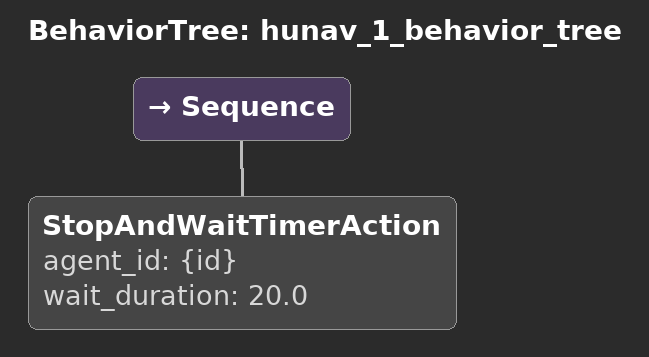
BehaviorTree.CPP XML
<?xml version='1.0' encoding='UTF-8'?>
<root main_tree_to_execute="hunav_1_behavior_tree" BTCPP_format="4">
    <include ros_pkg="arena_simulation_setup" path="configs/hunav/behavior_trees/BTRegularNav.xml" />
    <BehaviorTree ID="hunav_1_behavior_tree">
        <Sequence>
          <StopAndWaitTimerAction agent_id="{id}" wait_duration="20.0" />
        </Sequence>
    </BehaviorTree>
</root>
